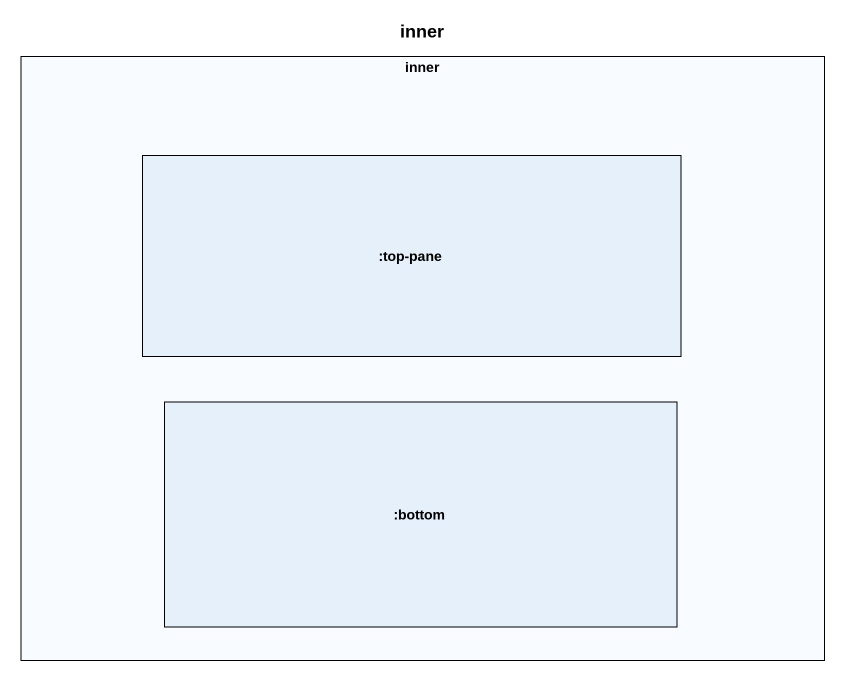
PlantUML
@startuml
title inner
rectangle inner {
  rectangle ":top-pane" as top_pane
  rectangle ":bottom" as bottom_
}
@enduml
